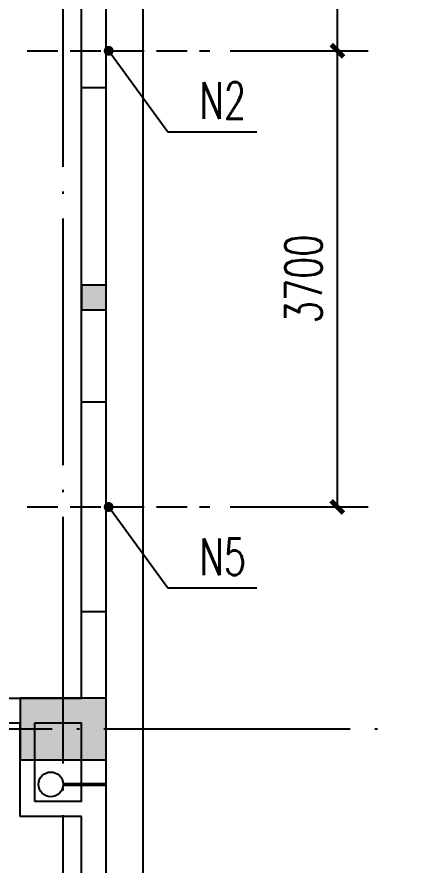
# Model space of a CAD drawing. Extents: x -59142 to 322364, y -122476 to 91021.
# Drawn here: x -10709 to -7380, y 59268 to 66147 of the extents above; entities that cross this region are included whole.
import ezdxf

# ---------------------------------------------------------------- set-up
doc = ezdxf.new("R2010")
doc.units = 0
doc.header["$LTSCALE"] = 1000
doc.header["$MEASUREMENT"] = 0
doc.linetypes.add('DASH', pattern=[0.35, 0.25, -0.1])
doc.linetypes.add('DOTE', pattern=[2.42, 2, -0.2, 0.02, -0.2])
for name, color, linetype in [('COLUMN', 255, 'Continuous'), ('DOTE', 1, 'DOTE'), ('GROUND', 204, 'Continuous'), ('HOLE', 6, 'Continuous'), ('PUB_HATCH', 255, 'Continuous'), ('PUB_TEXT', 7, 'Continuous'), ('WALL', 255, 'Continuous')]:
    doc.layers.add(name, color=color, linetype=linetype)
doc.styles.add('_TCH_DIM', font='SIMPLEX', dxfattribs={"bigfont": 'GBCBIG'})
doc.styles.add('_TCH_DIM_T3', font='SIMPLEX', dxfattribs={"width": 0.705882, "bigfont": 'GBCBIG'})
doc.styles.get("Standard").update_dxf_attribs({"font": 'gbenor.shx', "bigfont": 'gbcbig.shx'})
doc.dimstyles.new('_TCH_ARCH&&100', dxfattribs={"dimtxt": 297.5, "dimasz": 100, "dimexe": 250, "dimexo": 300, "dimgap": 126.25, "dimtad": 1, "dimdec": 0, "dimzin": 0, "dimdsep": 46, "dimtxsty": '_TCH_DIM_T3', "dimblk": 'ARCHTICK', "dimcen": 0.09, "dimazin": 2, "dimtfac": 1, "dimtdec": 0, "dimtix": 1, "dimtmove": 2, "dimatfit": 3, "dimfxl": 1, "dimtolj": 1, "dimtzin": 0, "dimarcsym": 0})
doc.dimstyles.get("Standard").update_dxf_attribs({"dimscale": 100, "dimtxt": 3.5, "dimasz": 1, "dimexe": 2.5, "dimexo": 3, "dimgap": 1.5, "dimtad": 1, "dimdec": 0, "dimzin": 0, "dimdsep": 46, "dimtxsty": 'Standard', "dimblk": 'ARCHTICK', "dimcen": 0.09, "dimadec": 0, "dimazin": 0, "dimtfac": 1, "dimtdec": 0, "dimtix": 1, "dimtmove": 2, "dimatfit": 3, "dimfxl": 1, "dimtolj": 1, "dimtzin": 0, "dimarcsym": 0})

# ---------------------------------------------------------------- blocks, each defined once
blk = doc.blocks.new('_FZH')
blk.add_lwpolyline([(-0.5, -0.5), (0.5, -0.5), (0.5, 0.5), (-0.5, 0.5)], close=True)
at = {"layer": 'PUB_HATCH'}
blk.add_solid([(-0.5, -0.5), (0.5, -0.5), (-0.5, 0.5), (0.5, 0.5)], dxfattribs=at)
blk = doc.blocks.new('A$C78DD753C')
at = {"layer": 'COLUMN', "xscale": 699.9999999997672, "yscale": 499.9999999998399, "zscale": 499.9999999998399, "rotation": 3.811489492195883e-11}
blk.add_blockref('_FZH', (23100, -21000), dxfattribs=at)
blk = doc.blocks.new('A$C2CBA13EF')
at = {"layer": 'GROUND'}
blk.add_circle((23000, 13050), 100, dxfattribs=at)
blk = doc.blocks.new('_ArchTick')
at = {"color": 0, "linetype": 'ByBlock', "const_width": 0.4}
blk.add_lwpolyline([(-0.5, -0.5), (0.5, 0.5)], dxfattribs=at)
blk = doc.blocks.new('*D436')
at = {"layer": 'Defpoints', "color": 0, "transparency": 16777216}
for p in [(-9277.3, 67372.1), (-8108, 67372.1), (-9277.3, 65872.1)]:
    blk.add_point(p, dxfattribs=at)
at = {"layer": 'HOLE', "color": 0, "lineweight": -2, "transparency": 16777216}
for p, q in [((-8977.3, 67372.1), (-7858, 67372.1)), ((-8108, 65872.1), (-8108, 67372.1)), ((-8977.3, 65872.1), (-7858, 65872.1))]:
    blk.add_line(p, q, dxfattribs=at)
at = {"layer": 'HOLE', "color": 0, "lineweight": -2, "transparency": 16777216, "xscale": 100, "yscale": 100, "zscale": 100}
for p, rotation in [((-8108, 67372.1), 90), ((-8108, 65872.1), 270)]:
    blk.add_blockref('_ArchTick', p, dxfattribs=dict(at, rotation=rotation))
at = {"layer": 'HOLE', "color": 0, "transparency": 16777216, "insert": (-8383, 66622.1), "char_height": 297.5, "attachment_point": 5, "rotation": 90, "style": '_TCH_DIM_T3'}
blk.add_mtext('\\A1;1500', dxfattribs=at)
blk = doc.blocks.new('*D437')
at = {"layer": 'Defpoints', "color": 0, "transparency": 16777216}
for p in [(-9277.3, 65872.1), (-8108, 65872.1), (-9277.3, 62172.1)]:
    blk.add_point(p, dxfattribs=at)
at = {"layer": 'HOLE', "color": 0, "lineweight": -2, "transparency": 16777216}
for p, q in [((-8977.3, 65872.1), (-7858, 65872.1)), ((-8108, 62172.1), (-8108, 65872.1)), ((-8977.3, 62172.1), (-7858, 62172.1))]:
    blk.add_line(p, q, dxfattribs=at)
at = {"layer": 'HOLE', "color": 0, "lineweight": -2, "transparency": 16777216, "xscale": 100, "yscale": 100, "zscale": 100}
for p, rotation in [((-8108, 65872.1), 90), ((-8108, 62172.1), 270)]:
    blk.add_blockref('_ArchTick', p, dxfattribs=dict(at, rotation=rotation))
at = {"layer": 'HOLE', "color": 0, "transparency": 16777216, "insert": (-8383, 64022.1), "char_height": 297.5, "attachment_point": 5, "rotation": 90, "style": '_TCH_DIM_T3'}
blk.add_mtext('\\A1;3700', dxfattribs=at)
blk = doc.blocks.new('*D1609')
at = {"color": 0, "lineweight": -2, "transparency": 16777216}
for p, q in [((-14334.3, 26922.1), (-14334.3, 81872.1)), ((-9984.3, 26922.1), (-9984.3, 81872.1)), ((-14334.3, 81622.1), (-9984.3, 81622.1))]:
    blk.add_line(p, q, dxfattribs=at)
at = {"layer": 'Defpoints', "color": 0, "transparency": 16777216}
for p in [(-9984.3, 81622.1), (-14334.3, 26622.1), (-9984.3, 26622.1)]:
    blk.add_point(p, dxfattribs=at)
at = {"color": 0, "lineweight": -2, "transparency": 16777216, "xscale": 100, "yscale": 100, "zscale": 100, "rotation": 180}
blk.add_blockref('_ArchTick', (-14334.3, 81622.1), dxfattribs=at)
at = {"color": 0, "lineweight": -2, "transparency": 16777216, "xscale": 100, "yscale": 100, "zscale": 100}
blk.add_blockref('_ArchTick', (-9984.3, 81622.1), dxfattribs=at)
at = {"color": 0, "transparency": 16777216, "insert": (-12159.3, 81947.1), "char_height": 350, "attachment_point": 5}
blk.add_mtext('\\A1;4350', dxfattribs=at)
blk = doc.blocks.new('*D1610')
at = {"color": 0, "lineweight": -2, "transparency": 16777216}
for p, q in [((-9684.3, 81622.1), (-2279, 81622.1)), ((-2529, 26622.1), (-2529, 81622.1)), ((-9684.3, 26622.1), (-2279, 26622.1))]:
    blk.add_line(p, q, dxfattribs=at)
at = {"layer": 'Defpoints', "color": 0, "transparency": 16777216}
for p in [(-9984.3, 81622.1), (-2529, 81622.1), (-9984.3, 26622.1)]:
    blk.add_point(p, dxfattribs=at)
at = {"color": 0, "lineweight": -2, "transparency": 16777216, "xscale": 100, "yscale": 100, "zscale": 100}
for p, rotation in [((-2529, 81622.1), 90), ((-2529, 26622.1), 270)]:
    blk.add_blockref('_ArchTick', p, dxfattribs=dict(at, rotation=rotation))
at = {"color": 0, "transparency": 16777216, "insert": (-2854, 54122.1), "char_height": 350, "attachment_point": 5, "rotation": 90}
blk.add_mtext('\\A1;55000', dxfattribs=at)
blk = doc.blocks.new('*D1611')
at = {"color": 0, "lineweight": -2, "transparency": 16777216}
for p, q in [((-9884.3, 81422.1), (-993, 81422.1)), ((-1243, 26822.1), (-1243, 81422.1)), ((-9884.3, 26822.1), (-993, 26822.1))]:
    blk.add_line(p, q, dxfattribs=at)
at = {"layer": 'Defpoints', "color": 0, "transparency": 16777216}
for p in [(-10184.3, 81422.1), (-1243, 81422.1), (-10184.3, 26822.1)]:
    blk.add_point(p, dxfattribs=at)
at = {"color": 0, "lineweight": -2, "transparency": 16777216, "xscale": 100, "yscale": 100, "zscale": 100}
for p, rotation in [((-1243, 81422.1), 90), ((-1243, 26822.1), 270)]:
    blk.add_blockref('_ArchTick', p, dxfattribs=dict(at, rotation=rotation))
at = {"color": 0, "transparency": 16777216, "insert": (-1568, 54122.1), "char_height": 350, "attachment_point": 5, "rotation": 90}
blk.add_mtext('\\A1;54600', dxfattribs=at)

msp = doc.modelspace()

# ---------------------------------------------------------------- hatches: boundary and pattern name
at = {"layer": 'PUB_HATCH'}
msp.add_hatch(color=256, dxfattribs=at).paths.add_polyline_path([(-10184.3, 63972.1), (-10184.3, 63772.1), (-9984.3, 63772.1), (-9984.3, 63972.1)])

# ---------------------------------------------------------------- linework, layer by layer
at = {"layer": 'COLUMN'}
for p, q in [((-10184.3, 63972.1), (-10184.3, 63772.1)), ((-9984.3, 63972.1), (-10184.3, 63972.1)), ((-9984.3, 63772.1), (-9984.3, 63972.1)), ((-10184.3, 63772.1), (-9984.3, 63772.1))]:
    msp.add_line(p, q, dxfattribs=at)
at = {"layer": 'DOTE'}
msp.add_line((-36622.7, 60372.1), (-7716.7, 60372.1), dxfattribs=at)
msp.add_lwpolyline([(-10334.3, 21372.1), (-10334.3, 83205.2)], dxfattribs=at)
at = {"layer": 'GROUND'}
msp.add_lwpolyline([(-9684.3, 36172.1), (-9684.3, 81822.4)], dxfattribs=at)
at = {"layer": 'GROUND', "linetype": 'DASH', "const_width": 30}
msp.add_lwpolyline([(-9984.3, 59922.1), (-10334.3, 59922.1)], dxfattribs=at)
at = {"layer": 'HOLE', "linetype": 'DASH'}
for p, q in [((-10627.5, 65872.1), (-9144.5, 65872.1)), ((-10627.5, 62172.1), (-9144.5, 62172.1))]:
    msp.add_line(p, q, dxfattribs=at)
at = {"layer": 'HOLE'}
for p, q in [((-9964.3, 65872.1), (-9484.5, 65215)), ((-9984.3, 65572.1), (-10184.3, 65572.1)), ((-9484.5, 65215), (-8762, 65215)), ((-9984.3, 63022.1), (-10184.3, 63022.1)), ((-9964.3, 62172.1), (-9484.5, 61515)), ((-9484.5, 61515), (-8762, 61515)), ((-9984.3, 61322.1), (-10184.3, 61322.1))]:
    msp.add_line(p, q, dxfattribs=at)
at = {"layer": 'HOLE', "const_width": 40}
for points in [[(-9976.1, 65888.2, 1), (-9952.5, 65855.9, 1)], [(-9976.1, 62188.2, 1), (-9952.5, 62155.9, 1)]]:
    msp.add_lwpolyline(points, format="xyb", close=True, dxfattribs=at)
at = {"layer": 'WALL'}
for p, q in [((-9984.3, 60522.1), (-9984.3, 75072.1)), ((-10184.3, 60622.1), (-10184.3, 75012.1)), ((-20334.3, 60622.1), (-10644.3, 60622.1)), ((-10644.3, 60622.1), (-10184.3, 60622.1)), ((-9984.3, 59722.1), (-9984.3, 60522.1)), ((-20394.3, 60422.1), (-10684.3, 60422.1)), ((-10684.3, 59662.1), (-10684.3, 60422.1)), ((-10564.3, 60422.1), (-10184.3, 60422.1)), ((-10564.3, 59782.1), (-10564.3, 60422.1)), ((-10184.3, 59782.1), (-10184.3, 60422.1)), ((-10184.3, 59782.1), (-10564.3, 59782.1)), ((-9984.3, 47522), (-9984.3, 59722.1)), ((-10184.3, 59662.1), (-10684.3, 59662.1)), ((-10184.3, 47582), (-10184.3, 59662.1))]:
    msp.add_line(p, q, dxfattribs=at)

# ---------------------------------------------------------------- block references
at = {"layer": 'COLUMN'}
msp.add_blockref('A$C78DD753C', (-33434.3, 81372.1), dxfattribs=at)
at = {"layer": 'GROUND'}
msp.add_blockref('A$C2CBA13EF', (-33434.3, 46872.1), dxfattribs=at)

# ---------------------------------------------------------------- texts
at = {"layer": 'PUB_TEXT', "style": '_TCH_DIM', "width": 0.705882}
for s, p in [('N2', (-9227, 65320)), ('N5', (-9227, 61620))]:
    msp.add_text(s, height=297.5, dxfattribs=at).set_placement(p)

# ---------------------------------------------------------------- dimensions: what is measured, and where the dimension line sits
dim = msp.add_linear_dim(base=(-9984.3, 81622.1), p1=(-14334.3, 26622.1), p2=(-9984.3, 26622.1), dimstyle='Standard', override={"dimarcsym": 1})
dim.commit()
dim.dimension.update_dxf_attribs({"geometry": '*D1609', "text_midpoint": (-12159.3, 81947.1)})
for base, p1, p2, picture, middle in [((-2529, 81622.1), (-9984.3, 26622.1), (-9984.3, 81622.1), '*D1610', (-2854, 54122.1)), ((-1243, 81422.1), (-10184.3, 26822.1), (-10184.3, 81422.1), '*D1611', (-1568, 54122.1))]:
    dim = msp.add_linear_dim(base=base, p1=p1, p2=p2, angle=90, dimstyle='Standard', override={"dimarcsym": 1})
    dim.commit()
    dim.dimension.update_dxf_attribs({"geometry": picture, "text_midpoint": middle})
at = {"layer": 'HOLE'}
for p1, p2, picture, middle in [((-9277.3, 65872.1), (-9277.3, 67372.1), '*D436', (-8383, 66622.1)), ((-9277.3, 62172.1), (-9277.3, 65872.1), '*D437', (-8383, 64022.1))]:
    dim = msp.add_aligned_dim(p1=p1, p2=p2, distance=-1169.3, dimstyle='_TCH_ARCH&&100', dxfattribs=at)
    dim.commit()
    dim.dimension.update_dxf_attribs({"geometry": picture, "text_midpoint": middle})

doc.saveas('drawing.dxf')
